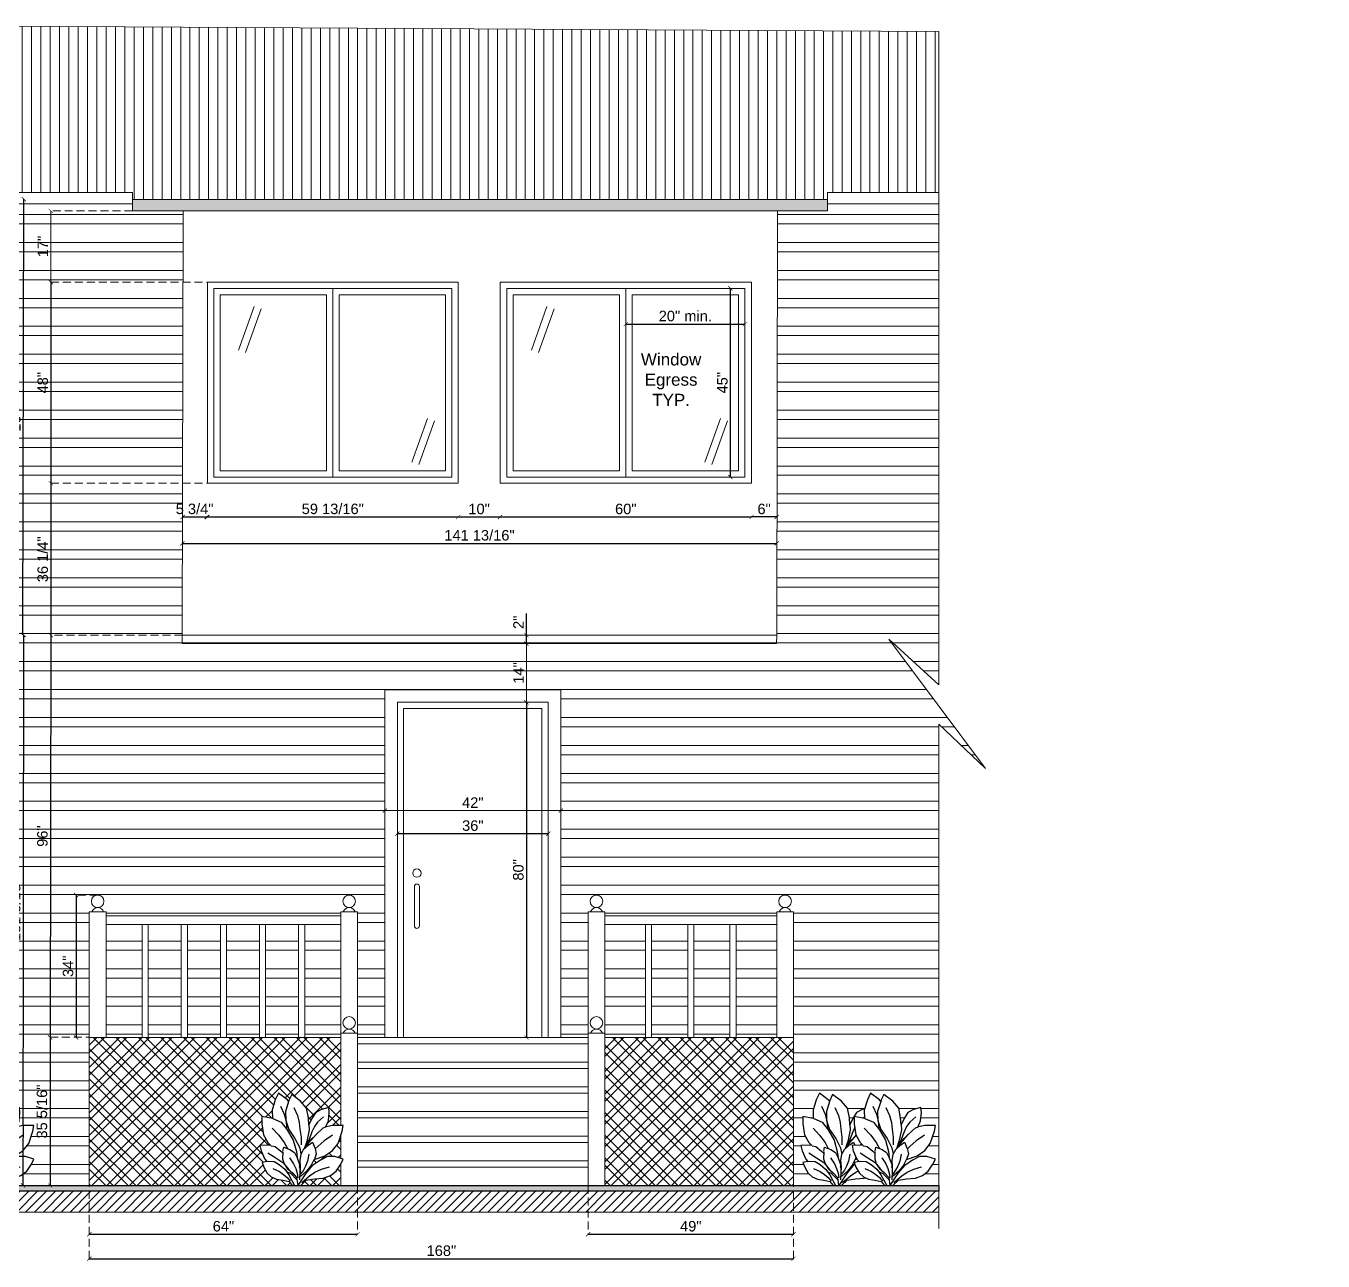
# Model space of a CAD drawing. Header units: millimetres. Extents: x 2124 to 4027, y 208 to 1400.
# Drawn here: x 3345.7 to 3655.2, y 663.7 to 958.5 of the extents above; entities that cross this region are included whole.
import ezdxf

# ---------------------------------------------------------------- set-up
doc = ezdxf.new("R2010")
doc.units = ezdxf.units.MM
doc.set_wipeout_variables(frame=1)
doc.linetypes.add('HIDDEN', pattern=[9.525, 6.35, -3.175])
doc.layers.get('0').update_dxf_attribs({"lineweight": 0})
doc.layers.add('A_vegetacion', color=251, linetype='Continuous')
for name, color, linetype, lineweight in [('ANNO-DIM', 7, 'Continuous', 0), ('ANNO-SYM', 58, 'Continuous', 0), ('ARC-CLOSETS STRUCTURE', 6, 'Continuous', 9), ('ARC-DOOR AND WINDOWS', 8, 'Continuous', 5), ('ARC-FLOOR SECTION', 1, 'Continuous', 30), ('ARC-HIDDEN LINES', 7, 'HIDDEN', 0), ('ARC-STRUCTURAL WALL', 5, 'Continuous', 20)]:
    doc.layers.add(name, color=color, linetype=linetype, lineweight=lineweight)
doc.layers.add('ARC-HATCH', color=7, linetype='Continuous', lineweight=0, true_color=0x858585)
doc.styles.get("Standard").update_dxf_attribs({"font": 'arial.ttf'})
doc.dimstyles.new('LILI - INCHES', dxfattribs={"dimscale": 0, "dimtxt": 2.5, "dimasz": 1, "dimexe": 1.25, "dimexo": 0.625, "dimtad": 1, "dimdec": 4, "dimzin": 1, "dimlunit": 5, "dimtxsty": 'Standard', "dimblk": 'ARCHTICK', "dimcen": 2.5, "dimse1": 1, "dimse2": 1, "dimadec": 0, "dimazin": 0, "dimtfac": 1, "dimtdec": 4, "dimtmove": 0, "dimatfit": 3, "dimldrblk": 'ARCHTICK', "dimfxl": 1, "dimfrac": 2, "dimarcsym": 0})

# ---------------------------------------------------------------- blocks, each defined once
blk = doc.blocks.new('*U8')
at = {"layer": 'ARC-HATCH'}
h = blk.add_hatch(color=256, dxfattribs=at)
h.dxf.hatch_style = 1
h.paths.add_polyline_path([(0, 63.5), (2358.1, 63.5), (2358.1, 50), (0, 50)])
h = blk.add_hatch(dxfattribs=at)
h.set_pattern_fill('_USER', color=256, scale=15, angle=45, pattern_type=0)
h.set_pattern_definition([(45, (1639.474, -731.37), (-10.6066, 10.6066), [])])
h.paths.add_polyline_path([(0, 50), (2358.1, 50), (2358.1, 0), (0, 0)])
at = {"layer": 'ARC-FLOOR SECTION'}
blk.add_lwpolyline([(0, 63.5), (2358.1, 63.5), (2358.1, 50), (0, 50)], close=True, dxfattribs=at)
at = {"layer": 'ARC-HATCH'}
blk.add_lwpolyline([(0, 50), (2358.1, 50), (2358.1, 0), (0, 0)], close=True, dxfattribs=at)
blk = doc.blocks.new('_ArchTick')
at = {"color": 0, "linetype": 'ByBlock', "const_width": 0.15}
blk.add_lwpolyline([(-0.5, -0.5), (0.5, 0.5)], dxfattribs=at)
blk = doc.blocks.new('*D30')
at = {"layer": 'ANNO-DIM', "color": 0, "lineweight": -2, "transparency": 16777216}
blk.add_line((3383.04, 834.98), (3524.85, 834.99), dxfattribs=at)
at = {"layer": 'Defpoints', "color": 0, "transparency": 16777216}
for p in [(3524.85, 834.99), (3383.04, 813.07), (3524.85, 813.07)]:
    blk.add_point(p, dxfattribs=at)
at = {"layer": 'ANNO-DIM', "color": 0, "lineweight": -2, "transparency": 16777216}
for p, rotation in [((3383.04, 834.98), 180.0001617493335), ((3524.85, 834.99), 0.0001617493335182156)]:
    blk.add_blockref('_ArchTick', p, dxfattribs=dict(at, rotation=rotation))
at = {"layer": 'ANNO-DIM', "color": 0, "transparency": 16777216, "insert": (3453.94, 836.9), "char_height": 2.5, "attachment_point": 5, "rotation": 0.0002}
blk.add_mtext('141 13/16"', dxfattribs=at)
blk = doc.blocks.new('*D32')
at = {"layer": 'ANNO-DIM', "color": 0, "lineweight": -2, "transparency": 16777216}
blk.add_line((3351.65, 897.32), (3351.65, 849.32), dxfattribs=at)
at = {"layer": 'Defpoints', "color": 0, "transparency": 16777216}
for p in [(3389.04, 897.32), (3351.65, 849.32), (3389.04, 849.32)]:
    blk.add_point(p, dxfattribs=at)
at = {"layer": 'ANNO-DIM', "color": 0, "lineweight": -2, "transparency": 16777216}
for p, rotation in [((3351.65, 897.32), 90), ((3351.65, 849.32), 270)]:
    blk.add_blockref('_ArchTick', p, dxfattribs=dict(at, rotation=rotation))
at = {"layer": 'ANNO-DIM', "color": 0, "transparency": 16777216, "insert": (3349.75, 873.32), "char_height": 2.5, "attachment_point": 5, "rotation": 90}
blk.add_mtext('48"', dxfattribs=at)
blk = doc.blocks.new('*D33')
at = {"layer": 'ANNO-DIM', "color": 0, "lineweight": -2, "transparency": 16777216}
blk.add_line((3351.65, 849.32), (3351.65, 813.07), dxfattribs=at)
at = {"layer": 'Defpoints', "color": 0, "transparency": 16777216}
for p in [(3389.04, 849.32), (3351.65, 813.07), (3389.04, 813.07)]:
    blk.add_point(p, dxfattribs=at)
at = {"layer": 'ANNO-DIM', "color": 0, "lineweight": -2, "transparency": 16777216}
for p, rotation in [((3351.65, 849.32), 90), ((3351.65, 813.07), 270)]:
    blk.add_blockref('_ArchTick', p, dxfattribs=dict(at, rotation=rotation))
at = {"layer": 'ANNO-DIM', "color": 0, "transparency": 16777216, "insert": (3349.74, 831.19), "char_height": 2.5, "attachment_point": 5, "rotation": 90}
blk.add_mtext('36 1/4"', dxfattribs=at)
blk = doc.blocks.new('*D34')
at = {"layer": 'ANNO-DIM', "color": 0, "lineweight": -2, "transparency": 16777216}
blk.add_line((3351.66, 813.13), (3351.47, 717.13), dxfattribs=at)
at = {"layer": 'Defpoints', "color": 0, "transparency": 16777216}
for p in [(3383.04, 813.07), (3351.47, 717.13), (3382.85, 717.07)]:
    blk.add_point(p, dxfattribs=at)
at = {"layer": 'ANNO-DIM', "color": 0, "lineweight": -2, "transparency": 16777216}
for p, rotation in [((3351.66, 813.13), 89.887273018436), ((3351.47, 717.13), 269.887273018436)]:
    blk.add_blockref('_ArchTick', p, dxfattribs=dict(at, rotation=rotation))
at = {"layer": 'ANNO-DIM', "color": 0, "transparency": 16777216, "insert": (3349.66, 765.13), "char_height": 2.5, "attachment_point": 5, "rotation": 89.8873}
blk.add_mtext('96"', dxfattribs=at)
blk = doc.blocks.new('*D35')
at = {"layer": 'ANNO-DIM', "color": 0, "lineweight": -2, "transparency": 16777216}
blk.add_line((3351.47, 717.07), (3351.47, 681.75), dxfattribs=at)
at = {"layer": 'Defpoints', "color": 0, "transparency": 16777216}
for p in [(3367.35, 717.07), (3351.47, 681.75), (3367.35, 681.75)]:
    blk.add_point(p, dxfattribs=at)
at = {"layer": 'ANNO-DIM', "color": 0, "lineweight": -2, "transparency": 16777216}
for p, rotation in [((3351.47, 717.07), 90), ((3351.47, 681.75), 270)]:
    blk.add_blockref('_ArchTick', p, dxfattribs=dict(at, rotation=rotation))
at = {"layer": 'ANNO-DIM', "color": 0, "transparency": 16777216, "insert": (3349.55, 699.41), "char_height": 2.5, "attachment_point": 5, "rotation": 90}
blk.add_mtext('35 5/16"', dxfattribs=at)
blk = doc.blocks.new('*D36')
at = {"layer": 'ANNO-DIM', "color": 0, "lineweight": -2, "transparency": 16777216}
blk.add_line((3345.18, 813.12), (3345, 681.8), dxfattribs=at)
at = {"layer": 'Defpoints', "color": 0, "transparency": 16777216}
for p in [(3383.04, 813.07), (3345, 681.8), (3382.85, 681.75)]:
    blk.add_point(p, dxfattribs=at)
at = {"layer": 'ANNO-DIM', "color": 0, "lineweight": -2, "transparency": 16777216}
for p, rotation in [((3345.18, 813.12), 89.91759143018892), ((3345, 681.8), 269.917591430189)]:
    blk.add_blockref('_ArchTick', p, dxfattribs=dict(at, rotation=rotation))
at = {"layer": 'ANNO-DIM', "color": 0, "transparency": 16777216, "insert": (3343.17, 747.47), "char_height": 2.5, "attachment_point": 5, "rotation": 89.9176}
blk.add_mtext('131 5/16"', dxfattribs=at)
blk = doc.blocks.new('*D38')
at = {"layer": 'ANNO-DIM', "color": 0, "lineweight": -2, "transparency": 16777216}
blk.add_line((3345.01, 813.15), (3345.23, 917.12), dxfattribs=at)
at = {"layer": 'Defpoints', "color": 0, "transparency": 16777216}
for p in [(3345.23, 917.12), (3383.25, 917.04), (3383.04, 813.07)]:
    blk.add_point(p, dxfattribs=at)
at = {"layer": 'ANNO-DIM', "color": 0, "lineweight": -2, "transparency": 16777216}
for p, rotation in [((3345.23, 917.12), 89.88173871828657), ((3345.01, 813.15), 269.8817387182866)]:
    blk.add_blockref('_ArchTick', p, dxfattribs=dict(at, rotation=rotation))
at = {"layer": 'ANNO-DIM', "color": 0, "transparency": 16777216, "insert": (3343.22, 865.14), "char_height": 2.5, "attachment_point": 5, "rotation": 89.8817}
blk.add_mtext('104"', dxfattribs=at)
blk = doc.blocks.new('*D39')
at = {"layer": 'ANNO-DIM', "color": 0, "lineweight": -2, "transparency": 16777216}
blk.add_line((3389.04, 841.28), (3448.85, 841.28), dxfattribs=at)
at = {"layer": 'Defpoints', "color": 0, "transparency": 16777216}
for p in [(3389.04, 849.32), (3448.85, 849.32), (3448.85, 841.28)]:
    blk.add_point(p, dxfattribs=at)
at = {"layer": 'ANNO-DIM', "color": 0, "lineweight": -2, "transparency": 16777216, "rotation": 180}
blk.add_blockref('_ArchTick', (3389.04, 841.28), dxfattribs=at)
at = {"layer": 'ANNO-DIM', "color": 0, "lineweight": -2, "transparency": 16777216}
blk.add_blockref('_ArchTick', (3448.85, 841.28), dxfattribs=at)
at = {"layer": 'ANNO-DIM', "color": 0, "transparency": 16777216, "insert": (3418.94, 843.2), "char_height": 2.5, "attachment_point": 5}
blk.add_mtext('59 13/16"', dxfattribs=at)
blk = doc.blocks.new('*D40')
at = {"layer": 'ANNO-DIM', "color": 0, "lineweight": -2, "transparency": 16777216}
blk.add_line((3448.85, 841.28), (3458.85, 841.28), dxfattribs=at)
at = {"layer": 'Defpoints', "color": 0, "transparency": 16777216}
for p in [(3448.85, 849.32), (3458.85, 849.32), (3458.85, 841.28)]:
    blk.add_point(p, dxfattribs=at)
at = {"layer": 'ANNO-DIM', "color": 0, "lineweight": -2, "transparency": 16777216, "rotation": 180}
blk.add_blockref('_ArchTick', (3448.85, 841.28), dxfattribs=at)
at = {"layer": 'ANNO-DIM', "color": 0, "lineweight": -2, "transparency": 16777216}
blk.add_blockref('_ArchTick', (3458.85, 841.28), dxfattribs=at)
at = {"layer": 'ANNO-DIM', "color": 0, "transparency": 16777216, "insert": (3453.85, 843.18), "char_height": 2.5, "attachment_point": 5}
blk.add_mtext('10"', dxfattribs=at)
blk = doc.blocks.new('*D41')
at = {"layer": 'ANNO-DIM', "color": 0, "lineweight": -2, "transparency": 16777216}
blk.add_line((3458.85, 841.28), (3518.85, 841.28), dxfattribs=at)
at = {"layer": 'Defpoints', "color": 0, "transparency": 16777216}
for p in [(3458.85, 849.32), (3518.85, 849.32), (3518.85, 841.28)]:
    blk.add_point(p, dxfattribs=at)
at = {"layer": 'ANNO-DIM', "color": 0, "lineweight": -2, "transparency": 16777216, "rotation": 180}
blk.add_blockref('_ArchTick', (3458.85, 841.28), dxfattribs=at)
at = {"layer": 'ANNO-DIM', "color": 0, "lineweight": -2, "transparency": 16777216}
blk.add_blockref('_ArchTick', (3518.85, 841.28), dxfattribs=at)
at = {"layer": 'ANNO-DIM', "color": 0, "transparency": 16777216, "insert": (3488.85, 843.18), "char_height": 2.5, "attachment_point": 5}
blk.add_mtext('60"', dxfattribs=at)
blk = doc.blocks.new('*D42')
at = {"layer": 'ANNO-DIM', "color": 0, "lineweight": -2, "transparency": 16777216}
blk.add_line((3524.85, 841.28), (3518.85, 841.28), dxfattribs=at)
at = {"layer": 'Defpoints', "color": 0, "transparency": 16777216}
for p in [(3518.85, 849.32), (3524.85, 849.32), (3518.85, 841.28)]:
    blk.add_point(p, dxfattribs=at)
at = {"layer": 'ANNO-DIM', "color": 0, "lineweight": -2, "transparency": 16777216, "rotation": 180}
blk.add_blockref('_ArchTick', (3518.85, 841.28), dxfattribs=at)
at = {"layer": 'ANNO-DIM', "color": 0, "lineweight": -2, "transparency": 16777216}
blk.add_blockref('_ArchTick', (3524.85, 841.28), dxfattribs=at)
at = {"layer": 'ANNO-DIM', "color": 0, "transparency": 16777216, "insert": (3521.85, 843.18), "char_height": 2.5, "attachment_point": 5}
blk.add_mtext('6"', dxfattribs=at)
blk = doc.blocks.new('*D43')
at = {"layer": 'ANNO-DIM', "color": 0, "lineweight": -2, "transparency": 16777216}
blk.add_line((3383.1, 841.28), (3388.85, 841.28), dxfattribs=at)
at = {"layer": 'Defpoints', "color": 0, "transparency": 16777216}
for p in [(3383.1, 849.32), (3388.85, 849.32), (3388.85, 841.28)]:
    blk.add_point(p, dxfattribs=at)
at = {"layer": 'ANNO-DIM', "color": 0, "lineweight": -2, "transparency": 16777216, "rotation": 180}
blk.add_blockref('_ArchTick', (3383.1, 841.28), dxfattribs=at)
at = {"layer": 'ANNO-DIM', "color": 0, "lineweight": -2, "transparency": 16777216}
blk.add_blockref('_ArchTick', (3388.85, 841.28), dxfattribs=at)
at = {"layer": 'ANNO-DIM', "color": 0, "transparency": 16777216, "insert": (3385.97, 843.2), "char_height": 2.5, "attachment_point": 5}
blk.add_mtext('5 3/4"', dxfattribs=at)
blk = doc.blocks.new('*D46')
at = {"layer": 'ANNO-DIM', "color": 0, "lineweight": -2, "transparency": 16777216}
blk.add_line((3360.85, 664.28), (3528.85, 664.28), dxfattribs=at)
at = {"layer": 'Defpoints', "color": 0, "transparency": 16777216}
for p in [(3360.85, 681.75), (3528.85, 681.75), (3528.85, 664.28)]:
    blk.add_point(p, dxfattribs=at)
at = {"layer": 'ANNO-DIM', "color": 0, "lineweight": -2, "transparency": 16777216, "rotation": 180}
blk.add_blockref('_ArchTick', (3360.85, 664.28), dxfattribs=at)
at = {"layer": 'ANNO-DIM', "color": 0, "lineweight": -2, "transparency": 16777216}
blk.add_blockref('_ArchTick', (3528.85, 664.28), dxfattribs=at)
at = {"layer": 'ANNO-DIM', "color": 0, "transparency": 16777216, "insert": (3444.85, 666.18), "char_height": 2.5, "attachment_point": 5}
blk.add_mtext('168"', dxfattribs=at)
blk = doc.blocks.new('*D47')
at = {"layer": 'ANNO-DIM', "color": 0, "lineweight": -2, "transparency": 16777216}
blk.add_line((3357.69, 751.07), (3357.69, 717.07), dxfattribs=at)
at = {"layer": 'Defpoints', "color": 0, "transparency": 16777216}
for p in [(3362.85, 751.07), (3357.69, 717.07), (3362.85, 717.07)]:
    blk.add_point(p, dxfattribs=at)
at = {"layer": 'ANNO-DIM', "color": 0, "lineweight": -2, "transparency": 16777216}
for p, rotation in [((3357.69, 751.07), 90), ((3357.69, 717.07), 270)]:
    blk.add_blockref('_ArchTick', p, dxfattribs=dict(at, rotation=rotation))
at = {"layer": 'ANNO-DIM', "color": 0, "transparency": 16777216, "insert": (3355.79, 734.07), "char_height": 2.5, "attachment_point": 5, "rotation": 90}
blk.add_mtext('34"', dxfattribs=at)
blk = doc.blocks.new('*D48')
at = {"layer": 'ANNO-DIM', "color": 0, "lineweight": -2, "transparency": 16777216}
blk.add_line((3360.85, 670.12), (3424.85, 670.12), dxfattribs=at)
at = {"layer": 'Defpoints', "color": 0, "transparency": 16777216}
for p in [(3360.85, 681.75), (3424.85, 681.75), (3424.85, 670.12)]:
    blk.add_point(p, dxfattribs=at)
at = {"layer": 'ANNO-DIM', "color": 0, "lineweight": -2, "transparency": 16777216, "rotation": 180}
blk.add_blockref('_ArchTick', (3360.85, 670.12), dxfattribs=at)
at = {"layer": 'ANNO-DIM', "color": 0, "lineweight": -2, "transparency": 16777216}
blk.add_blockref('_ArchTick', (3424.85, 670.12), dxfattribs=at)
at = {"layer": 'ANNO-DIM', "color": 0, "transparency": 16777216, "insert": (3392.85, 672.02), "char_height": 2.5, "attachment_point": 5}
blk.add_mtext('64"', dxfattribs=at)
blk = doc.blocks.new('*D49')
at = {"layer": 'ANNO-DIM', "color": 0, "lineweight": -2, "transparency": 16777216}
blk.add_line((3479.85, 670.12), (3528.85, 670.12), dxfattribs=at)
at = {"layer": 'Defpoints', "color": 0, "transparency": 16777216}
for p in [(3479.85, 681.75), (3528.85, 681.75), (3528.85, 670.12)]:
    blk.add_point(p, dxfattribs=at)
at = {"layer": 'ANNO-DIM', "color": 0, "lineweight": -2, "transparency": 16777216, "rotation": 180}
blk.add_blockref('_ArchTick', (3479.85, 670.12), dxfattribs=at)
at = {"layer": 'ANNO-DIM', "color": 0, "lineweight": -2, "transparency": 16777216}
blk.add_blockref('_ArchTick', (3528.85, 670.12), dxfattribs=at)
at = {"layer": 'ANNO-DIM', "color": 0, "transparency": 16777216, "insert": (3504.35, 672.02), "char_height": 2.5, "attachment_point": 5}
blk.add_mtext('49"', dxfattribs=at)
blk = doc.blocks.new('Alz-Arbusto-12')
blk.add_wipeout([(0.0203, 0.0001), (0.0526, 0.0307), (0.1004, 0.0395), (0.1521, 0.0433), (0.1935, 0.0583), (0.2269, 0.0832), (0.2546, 0.1241), (0.2692, 0.1551), (0.2196, 0.169), (0.1766, 0.1705), (0.1354, 0.1492), (0.0894, 0.1177), (0.0842, 0.1202), (0.0992, 0.1516), (0.1616, 0.1736), (0.2066, 0.2052), (0.2389, 0.2462), (0.2634, 0.3179), (0.2691, 0.3501), (0.2046, 0.3506), (0.1639, 0.341), (0.1675, 0.3453), (0.1819, 0.3789), (0.1872, 0.426), (0.1845, 0.4556), (0.1409, 0.4442), (0.1078, 0.4263), (0.0861, 0.3921), (0.0684, 0.3547), (0.0656, 0.3957), (0.0546, 0.4526), (0.0199, 0.4937), (-0.0322, 0.5316), (-0.0511, 0.4939), (-0.0576, 0.5016), (-0.1097, 0.5395), (-0.1287, 0.5016), (-0.1465, 0.4404), (-0.1451, 0.3928), (-0.2066, 0.403), (-0.2066, 0.3614), (-0.1964, 0.2971), (-0.1717, 0.2512), (-0.1539, 0.2334), (-0.1697, 0.2362), (-0.2179, 0.2332), (-0.2108, 0.2023), (-0.1897, 0.1542), (-0.1776, 0.1404), (-0.2055, 0.1349), (-0.1953, 0.1079), (-0.1752, 0.0724), (-0.1516, 0.0518), (-0.1216, 0.0382), (-0.0832, 0.0322), (-0.048, 0.0228), (-0.0294, 0.0001)])
blk.add_lwpolyline([(0.0203, 0.0001), (0.0526, 0.0307), (0.1004, 0.0395), (0.1521, 0.0433), (0.1935, 0.0583), (0.2269, 0.0832), (0.2546, 0.1241), (0.2692, 0.1551), (0.2196, 0.169), (0.1766, 0.1705), (0.1354, 0.1492), (0.0894, 0.1177), (0.0842, 0.1202), (0.0992, 0.1516), (0.1616, 0.1736), (0.2066, 0.2052), (0.2389, 0.2462), (0.2634, 0.3179), (0.2691, 0.3501), (0.2046, 0.3506), (0.1639, 0.341), (0.1675, 0.3453), (0.1819, 0.3789), (0.1872, 0.426), (0.1845, 0.4556), (0.1409, 0.4442), (0.1078, 0.4263), (0.0861, 0.3921), (0.0684, 0.3547), (0.0656, 0.3957), (0.0546, 0.4526), (0.0199, 0.4937), (-0.0322, 0.5316), (-0.0511, 0.4939), (-0.0576, 0.5016), (-0.1097, 0.5395), (-0.1287, 0.5016), (-0.1465, 0.4404), (-0.1451, 0.3928), (-0.2066, 0.403), (-0.2066, 0.3614), (-0.1964, 0.2971), (-0.1717, 0.2512), (-0.1539, 0.2334), (-0.1697, 0.2362), (-0.2179, 0.2332), (-0.2108, 0.2023), (-0.1897, 0.1542), (-0.1776, 0.1404), (-0.2055, 0.1349), (-0.1953, 0.1079), (-0.1752, 0.0724), (-0.1516, 0.0518), (-0.1216, 0.0382), (-0.0832, 0.0322), (-0.048, 0.0228), (-0.0294, 0.0001)], close=True)
for points in [[(-0.0974, 0.464), (-0.0762, 0.4181), (-0.0656, 0.3757), (-0.0621, 0.3368), (-0.0608, 0.3286)], [(-0.0484, 0.4972), (-0.069, 0.4325), (-0.0675, 0.3804), (-0.0501, 0.3282), (-0.0138, 0.2745), (0.0146, 0.2208), (0.0218, 0.1836)], [(-0.0199, 0.456), (0.0012, 0.4101), (0.0118, 0.3677), (0.0154, 0.3289), (0.0224, 0.2829), (0.0224, 0.237)], [(-0.143, 0.3924), (-0.0936, 0.3712), (-0.0583, 0.3253), (-0.023, 0.2653), (-0.0054, 0.1982), (-0.0004, 0.1618)], [(0.1538, 0.4026), (0.1185, 0.3711), (0.1001, 0.3442), (0.0861, 0.3149), (0.0689, 0.27), (0.0524, 0.2363)], [(-0.147, 0.3359), (-0.1082, 0.2935), (-0.0764, 0.2512), (-0.0579, 0.2172)], [(0.0684, 0.3547), (0.0703, 0.3262), (0.056, 0.2583), (0.041, 0.2143)], [(0.0565, 0.2286), (0.0645, 0.2461), (0.1096, 0.2991), (0.1523, 0.3383), (0.1633, 0.3409)], [(-0.1525, 0.2331), (-0.13, 0.2291), (-0.0965, 0.2015), (-0.0847, 0.1891)], [(0.0649, 0.2364), (0.035, 0.2087), (0.0204, 0.181), (0.0141, 0.1487), (0.0171, 0.1099), (0.0161, 0.0735), (0.0155, 0.0726)], [(0.0921, 0.2786), (0.0733, 0.2624), (0.0516, 0.2281)], [(0.0551, 0.2556), (0.0546, 0.2453)], [(0.0677, 0.2384), (0.0888, 0.2526), (0.1048, 0.2174), (0.1108, 0.1857), (0.0998, 0.1527)], [(0.206, 0.2935), (0.1566, 0.2617), (0.1213, 0.23), (0.1052, 0.2153)], [(-0.1717, 0.1911), (-0.1258, 0.1628), (-0.0835, 0.1346), (-0.0517, 0.0957), (-0.0235, 0.0675)], [(-0.0845, 0.1967), (-0.0859, 0.156), (-0.0767, 0.1261), (-0.0583, 0.0987), (-0.0287, 0.0735), (-0.0036, 0.047), (0.0026, 0.0009)], [(-0.0838, 0.2001), (-0.0789, 0.2251), (-0.0427, 0.2115), (-0.0161, 0.1933), (-0.0006, 0.1622), (0.0133, 0.1228), (0.016, 0.0813), (0.0133, 0.0343)], [(-0.0449, 0.1622), (-0.0211, 0.1268), (-0.0093, 0.0988), (-0.0005, 0.0727), (0.0034, 0.0454)], [(0.0685, 0.184), (0.0602, 0.1422), (0.0488, 0.114), (0.0365, 0.0894), (0.0199, 0.0673)], [(-0.1776, 0.1404), (-0.1675, 0.1424), (-0.1353, 0.1409), (-0.1058, 0.1225), (-0.0733, 0.0962), (-0.0492, 0.0622), (-0.0158, 0.0001)], [(-0.1435, 0.0993), (-0.1046, 0.0816), (-0.0799, 0.0639), (-0.0588, 0.0463), (-0.0411, 0.0251)], [(-0.0626, 0.081), (-0.0403, 0.0718), (-0.0018, 0.0333)], [(0.0162, 0.1223), (0.0117, 0.1083)], [(0.0842, 0.1202), (0.0542, 0.0838), (0.019, 0.0525)], [(0.026, 0.018), (0.0718, 0.0569), (0.1036, 0.0781), (0.1424, 0.0957), (0.1883, 0.1099)], [(0.0539, 0.0751), (0.0894, 0.1177)], [(0.0054, 0.0001), (0.0539, 0.0751)]]:
    blk.add_lwpolyline(points)
blk = doc.blocks.new('A$C4913c41c')
at = {"layer": 'A_vegetacion', "xscale": 1.140165020658458, "yscale": 1.140165020658458, "zscale": 1.140165020658458}
blk.add_blockref('Alz-Arbusto-12', (-0.3069, -0.0001), dxfattribs=at)
blk = doc.blocks.new('*D54')
at = {"layer": 'ANNO-DIM', "color": 0, "lineweight": -2, "transparency": 16777216}
blk.add_line((3465.13, 797.07), (3465.13, 717.07), dxfattribs=at)
at = {"layer": 'Defpoints', "color": 0, "transparency": 16777216}
for p in [(3465.74, 797.07), (3465.13, 717.07), (3465.74, 717.07)]:
    blk.add_point(p, dxfattribs=at)
at = {"layer": 'ANNO-DIM', "color": 0, "lineweight": -2, "transparency": 16777216}
for p, rotation in [((3465.13, 797.07), 90), ((3465.13, 717.07), 270)]:
    blk.add_blockref('_ArchTick', p, dxfattribs=dict(at, rotation=rotation))
at = {"layer": 'ANNO-DIM', "color": 0, "transparency": 16777216, "insert": (3463.22, 757.07), "char_height": 2.5, "attachment_point": 5, "rotation": 90}
blk.add_mtext('80"', dxfattribs=at)
blk = doc.blocks.new('*D55')
at = {"layer": 'ANNO-DIM', "color": 0, "lineweight": -2, "transparency": 16777216}
blk.add_line((3434.35, 765.72), (3470.35, 765.72), dxfattribs=at)
at = {"layer": 'Defpoints', "color": 0, "transparency": 16777216}
for p in [(3434.35, 764.9), (3470.35, 765.72), (3470.35, 764.9)]:
    blk.add_point(p, dxfattribs=at)
at = {"layer": 'ANNO-DIM', "color": 0, "lineweight": -2, "transparency": 16777216, "rotation": 180}
blk.add_blockref('_ArchTick', (3434.35, 765.72), dxfattribs=at)
at = {"layer": 'ANNO-DIM', "color": 0, "lineweight": -2, "transparency": 16777216}
blk.add_blockref('_ArchTick', (3470.35, 765.72), dxfattribs=at)
at = {"layer": 'ANNO-DIM', "color": 0, "transparency": 16777216, "insert": (3452.35, 767.62), "char_height": 2.5, "attachment_point": 5}
blk.add_mtext('36"', dxfattribs=at)
blk = doc.blocks.new('*D58')
at = {"layer": 'ANNO-DIM', "color": 0, "lineweight": -2, "transparency": 16777216}
for p, q in [((3465.13, 813.07), (3465.13, 818.23)), ((3465.13, 811.07), (3465.13, 813.07))]:
    blk.add_line(p, q, dxfattribs=at)
at = {"layer": 'Defpoints', "color": 0, "transparency": 16777216}
for p in [(3465.13, 813.07), (3465.74, 813.07), (3465.74, 811.07)]:
    blk.add_point(p, dxfattribs=at)
at = {"layer": 'ANNO-DIM', "color": 0, "lineweight": -2, "transparency": 16777216}
for p, rotation in [((3465.13, 813.07), 90), ((3465.13, 811.07), 270)]:
    blk.add_blockref('_ArchTick', p, dxfattribs=dict(at, rotation=rotation))
at = {"layer": 'ANNO-DIM', "color": 0, "transparency": 16777216, "insert": (3463.25, 816.15), "char_height": 2.5, "attachment_point": 5, "rotation": 90}
blk.add_mtext('2"', dxfattribs=at)
blk = doc.blocks.new('*D239')
at = {"layer": 'ANNO-DIM', "color": 0, "lineweight": -2, "transparency": 16777216}
blk.add_line((3488.85, 887.32), (3517.25, 887.32), dxfattribs=at)
at = {"layer": 'Defpoints', "color": 0, "transparency": 16777216}
for p in [(3517.25, 887.32), (3488.85, 884.37), (3517.25, 884.37)]:
    blk.add_point(p, dxfattribs=at)
at = {"layer": 'ANNO-DIM', "color": 0, "lineweight": -2, "transparency": 16777216, "rotation": 180}
blk.add_blockref('_ArchTick', (3488.85, 887.32), dxfattribs=at)
at = {"layer": 'ANNO-DIM', "color": 0, "lineweight": -2, "transparency": 16777216}
blk.add_blockref('_ArchTick', (3517.25, 887.32), dxfattribs=at)
at = {"layer": 'ANNO-DIM', "color": 0, "transparency": 16777216, "insert": (3503.05, 889.22), "char_height": 2.5, "attachment_point": 5}
blk.add_mtext('20" min.', dxfattribs=at)
blk = doc.blocks.new('*D240')
at = {"layer": 'ANNO-DIM', "color": 0, "lineweight": -2, "transparency": 16777216}
blk.add_line((3513.79, 895.82), (3513.79, 850.82), dxfattribs=at)
at = {"layer": 'Defpoints', "color": 0, "transparency": 16777216}
for p in [(3503.05, 895.82), (3503.05, 850.82), (3513.79, 850.82)]:
    blk.add_point(p, dxfattribs=at)
at = {"layer": 'ANNO-DIM', "color": 0, "lineweight": -2, "transparency": 16777216}
for p, rotation in [((3513.79, 895.82), 90), ((3513.79, 850.82), 270)]:
    blk.add_blockref('_ArchTick', p, dxfattribs=dict(at, rotation=rotation))
at = {"layer": 'ANNO-DIM', "color": 0, "transparency": 16777216, "insert": (3511.9, 873.32), "char_height": 2.5, "attachment_point": 5, "rotation": 90}
blk.add_mtext('45"', dxfattribs=at)

msp = doc.modelspace()

# ---------------------------------------------------------------- hatches: boundary and pattern name
at = {"layer": 'ARC-DOOR AND WINDOWS'}
h = msp.add_hatch(dxfattribs=at)
h.set_pattern_fill('ANSI31', color=256, scale=0.7, angle=45)
h.paths.add_polyline_path([(3563.55745, 957.1066), (3327.7467, 958.4566), (3327.7467, 918.71342), (3370.97117, 918.71342), (3370.97117, 917.04276), (3536.97117, 917.04276), (3536.97117, 918.71342), (3563.55745, 918.71342)])
at = {"layer": 'ARC-HATCH', "true_color": 0xcbc5af}
h = msp.add_hatch(dxfattribs=at)
h.set_pattern_fill('ANSI32', color=9, scale=0.7, angle=315)
h.paths.add_polyline_path([(3563.55745, 791.87473), (3574.64796, 781.23006), (3551.61381, 812.13634), (3563.55745, 801.26586), (3563.55745, 915.98828), (3536.97117, 915.98828), (3536.97117, 917.04276), (3371.16005, 917.04276), (3371.16005, 915.98828), (3327.7467, 915.98828), (3327.7467, 802.61586), (3315.80306, 813.48634), (3338.83722, 782.58005), (3327.7467, 793.22473), (3327.7467, 681.74878), (3360.84904, 681.74878), (3360.84904, 717.06761), (3360.84904, 747.06935), (3361.43483, 747.06935, -0.317837245), (3362.84904, 748.06935, -0.414213562), (3361.34904, 749.56935, -1), (3364.34904, 749.56935, -0.414213562), (3362.84904, 748.06935, -0.317837245), (3364.26325, 747.06935), (3364.84904, 747.06935), (3364.84904, 746.06935), (3420.84904, 746.06935), (3420.84904, 747.06935), (3421.43483, 747.06935, -0.317837245), (3422.84904, 748.06935, -0.414213562), (3421.34904, 749.56935, -1), (3424.34904, 749.56935, -0.414213562), (3422.84904, 748.06935, -0.317837245), (3424.26325, 747.06935), (3424.84904, 747.06935), (3424.84904, 718.06761), (3424.84904, 717.06761), (3431.34904, 717.06761), (3431.34904, 800.06761), (3473.34904, 800.06761), (3473.34904, 717.06761), (3479.84904, 717.06761), (3479.84904, 718.06761), (3479.84904, 747.06935), (3480.43483, 747.06935, -0.317837245), (3481.84904, 748.06935, -0.414213562), (3480.34904, 749.56935, -1), (3483.34904, 749.56935, -0.414213562), (3481.84904, 748.06935, -0.317837245), (3483.26325, 747.06935), (3483.84904, 747.06935), (3483.84904, 746.06935), (3524.84904, 746.06935), (3524.84904, 747.06935), (3525.43483, 747.06935, -0.317837245), (3526.84904, 748.06935, -0.414213562), (3525.34904, 749.56935, -1), (3528.34904, 749.56935, -0.414213562), (3526.84904, 748.06935, -0.317837245), (3528.26325, 747.06935), (3528.84904, 747.06935), (3528.84904, 717.06761), (3528.84904, 681.74878), (3563.55745, 681.74878)])
h.paths.add_polyline_path([(3524.84904, 813.06761), (3525.06365, 914.31761), (3383.25253, 914.31761), (3383.03792, 813.06761)], flags=16)
h.paths.add_polyline_path([(3518.84904, 849.31761), (3458.84904, 849.31761), (3458.84904, 897.31761), (3518.84904, 897.31761)], flags=0)
h.paths.add_polyline_path([(3487.50339, 854.11761), (3464.84904, 854.11761), (3464.84904, 892.51761), (3487.50339, 892.51761)], flags=0)
h.paths.add_polyline_path([(3448.84904, 849.31761), (3389.03792, 849.31761), (3389.03792, 897.31761), (3448.84904, 897.31761)], flags=0)
h.paths.add_polyline_path([(3442.84904, 854.11761), (3420.08998, 854.11761), (3420.08998, 892.51761), (3442.84904, 892.51761)], flags=0)
h.paths.add_polyline_path([(3417.50339, 854.11761), (3394.84904, 854.11761), (3394.84904, 892.51761), (3417.50339, 892.51761)], flags=0)
h.paths.add_polyline_path([(3524.84904, 744.06935), (3515.1557, 744.06935), (3515.1557, 717.06761), (3524.84904, 717.06761)], flags=17)
h.paths.add_polyline_path([(3513.68237, 744.06935), (3505.08571, 744.06935), (3505.08571, 717.06761), (3513.68237, 717.06761)], flags=17)
h.paths.add_polyline_path([(3503.61237, 744.06935), (3495.01571, 744.06935), (3495.01571, 717.06761), (3503.61237, 717.06761)], flags=17)
h.paths.add_polyline_path([(3493.54237, 744.06935), (3483.84904, 744.06935), (3483.84904, 718.06761), (3483.84904, 717.06761), (3493.54237, 717.06761)], flags=17)
h.paths.add_polyline_path([(3420.84904, 744.06935), (3412.25237, 744.06935), (3412.25237, 717.06761), (3420.84904, 717.06761), (3420.84904, 718.06761)], flags=17)
h.paths.add_polyline_path([(3410.77904, 744.06935), (3402.91904, 744.06935), (3402.91904, 717.06761), (3410.77904, 717.06761)], flags=17)
h.paths.add_polyline_path([(3401.44571, 744.06935), (3393.58571, 744.06935), (3393.58571, 717.06761), (3401.44571, 717.06761)], flags=17)
h.paths.add_polyline_path([(3392.11237, 744.06935), (3384.25237, 744.06935), (3384.25237, 717.06761), (3392.11237, 717.06761)], flags=17)
h.paths.add_polyline_path([(3382.77904, 744.06935), (3374.91904, 744.06935), (3374.91904, 717.06761), (3382.77904, 717.06761)], flags=17)
h.paths.add_polyline_path([(3373.44571, 744.06935), (3364.84904, 744.06935), (3364.84904, 717.06761), (3373.44571, 717.06761)], flags=17)
h.paths.add_polyline_path([(3536.97117, 917.04276), (3371.16005, 917.04276), (3371.16005, 915.98828), (3371.16005, 914.31761), (3536.97117, 914.31761)], flags=17)
at = {"layer": 'ARC-HATCH', "true_color": 0xbfbfbf}
h = msp.add_hatch(color=9, dxfattribs=at)
h.dxf.hatch_style = 1
h.paths.add_polyline_path([(3371.16005, 914.31761), (3536.97117, 914.31761), (3536.97117, 917.04276), (3371.16005, 917.04276)])
h.paths.add_polyline_path([(3827.99105, 916.34503), (3736.39606, 914.31761), (3736.33497, 917.04305), (3827.99105, 919.09766)])
at = {"layer": 'ARC-HATCH'}
h = msp.add_hatch(dxfattribs=at)
h.set_pattern_fill('ANSI32', color=256, scale=0.4)
h.paths.add_polyline_path([(3483.84904, 681.74878), (3528.84904, 681.74878), (3528.84904, 717.06761), (3483.84904, 717.06761)])
h.paths.add_polyline_path([(3360.84904, 681.74878), (3420.84904, 681.74878), (3420.84904, 717.06761), (3360.84904, 717.06761)])
h = msp.add_hatch(dxfattribs=at)
h.set_pattern_fill('ANSI32', color=256, scale=0.4, angle=90)
h.paths.add_polyline_path([(3483.84904, 681.74878), (3528.84904, 681.74878), (3528.84904, 717.06761), (3483.84904, 717.06761)])
h.paths.add_polyline_path([(3360.84904, 681.74878), (3420.84904, 681.74878), (3420.84904, 717.06761), (3360.84904, 717.06761)])

# ---------------------------------------------------------------- linework, layer by layer
at = {"layer": 'ANNO-SYM', "color": 7}
msp.add_lwpolyline([(3563.55745, 957.1066), (3563.55745, 801.26586), (3551.61381, 812.13634), (3574.64796, 781.23006), (3563.55745, 791.87473), (3563.55745, 671.49015)], dxfattribs=at)
at = {"layer": 'ARC-CLOSETS STRUCTURE'}
for points in [[(3383.03792, 813.06761), (3524.84904, 813.06761), (3525.06365, 914.31761), (3383.25253, 914.31761), (3383.03792, 813.06761)], [(3360.84904, 681.74878), (3360.84904, 717.06761), (3420.84904, 717.06761), (3420.84904, 681.74878)], [(3483.84904, 681.74878), (3483.84904, 717.06761), (3528.84904, 717.06761), (3528.84904, 681.74878)]]:
    msp.add_lwpolyline(points, dxfattribs=at)
at = {"layer": 'ARC-DOOR AND WINDOWS'}
for p, q in [((3473.34904, 800.06761), (3431.34904, 800.06761)), ((3431.34904, 800.06761), (3431.34904, 717.06761)), ((3473.34904, 717.06761), (3473.34904, 800.06761))]:
    msp.add_line(p, q, dxfattribs=at)
for points in [[(3327.7467, 918.71342), (3371.16005, 918.71342), (3371.16005, 917.04276), (3536.97117, 917.04276), (3536.97117, 918.71342), (3563.55745, 918.71342), (3563.55745, 957.1066), (3327.7467, 958.4566)], [(3371.16005, 915.98828), (3327.7467, 915.98828), (3327.7467, 918.71342), (3371.16005, 918.71342)], [(3536.97117, 915.98828), (3563.55745, 915.98828), (3563.55745, 918.71342), (3536.97117, 918.71342)], [(3389.03792, 897.31761), (3448.84904, 897.31761), (3448.84904, 849.31761), (3389.03792, 849.31761)], [(3390.53792, 895.81761), (3447.34904, 895.81761), (3447.34904, 850.81761), (3390.53792, 850.81761)], [(3390.53792, 850.81761), (3418.94348, 850.81761), (3418.94348, 895.81761), (3390.53792, 895.81761)], [(3447.34904, 850.81761), (3418.94348, 850.81761), (3418.94348, 895.81761), (3447.34904, 895.81761)], [(3458.84904, 897.31761), (3518.84904, 897.31761), (3518.84904, 849.31761), (3458.84904, 849.31761)], [(3460.44348, 850.81761), (3488.84904, 850.81761), (3488.84904, 895.81761), (3460.44348, 895.81761)], [(3517.2546, 850.81761), (3488.84904, 850.81761), (3488.84904, 895.81761), (3517.2546, 895.81761)], [(3392.03792, 852.31761), (3417.44348, 852.31761), (3417.44348, 894.31761), (3392.03792, 894.31761)], [(3445.84904, 852.31761), (3420.44348, 852.31761), (3420.44348, 894.31761), (3445.84904, 894.31761)], [(3461.94348, 852.31761), (3487.34904, 852.31761), (3487.34904, 894.31761), (3461.94348, 894.31761)], [(3515.7546, 852.31761), (3490.34904, 852.31761), (3490.34904, 894.31761), (3515.7546, 894.31761)], [(3374.91904, 717.06761), (3373.44571, 717.06761), (3373.44571, 744.06935), (3374.91904, 744.06935)], [(3384.25237, 717.06761), (3382.77904, 717.06761), (3382.77904, 744.06935), (3384.25237, 744.06935)], [(3392.11237, 717.06761), (3393.58571, 717.06761), (3393.58571, 744.06935), (3392.11237, 744.06935)], [(3401.44571, 717.06761), (3402.91904, 717.06761), (3402.91904, 744.06935), (3401.44571, 744.06935)], [(3410.77904, 717.06761), (3412.25237, 717.06761), (3412.25237, 744.06935), (3410.77904, 744.06935)], [(3493.54237, 717.06761), (3495.01571, 717.06761), (3495.01571, 744.06935), (3493.54237, 744.06935)], [(3503.61237, 717.06761), (3505.08571, 717.06761), (3505.08571, 744.06935), (3503.61237, 744.06935)], [(3513.68237, 717.06761), (3515.1557, 717.06761), (3515.1557, 744.06935), (3513.68237, 744.06935)]]:
    msp.add_lwpolyline(points, close=True, dxfattribs=at)
for points in [[(3396.44236, 881.0933), (3400.14338, 891.52062)], [(3466.34792, 881.0933), (3470.04895, 891.52062)], [(3398.13628, 880.49207), (3401.8373, 890.91939)], [(3468.04184, 880.49207), (3471.74286, 890.91939)], [(3437.80982, 854.37142), (3441.51084, 864.79874)], [(3439.50374, 853.77019), (3443.20476, 864.19751)], [(3507.71539, 854.37142), (3511.41641, 864.79874)], [(3509.4093, 853.77019), (3513.11032, 864.19751)], [(3470.34904, 717.06761), (3470.34904, 797.06761), (3434.34904, 797.06761), (3434.34904, 717.06761)], [(3364.84904, 717.06761), (3364.84904, 747.06935), (3360.84904, 747.06935), (3360.84904, 717.06761)], [(3364.84904, 746.06935), (3420.84904, 746.06935)], [(3424.84904, 718.06761), (3424.84904, 747.06935), (3420.84904, 747.06935), (3420.84904, 718.06761)], [(3483.84904, 718.06761), (3483.84904, 747.06935), (3479.84904, 747.06935), (3479.84904, 718.06761)], [(3483.84904, 746.06935), (3524.84904, 746.06935)], [(3528.84904, 717.06761), (3528.84904, 747.06935), (3524.84904, 747.06935), (3524.84904, 717.06761)], [(3364.84904, 744.06935), (3420.84904, 744.06935)], [(3483.84904, 744.06935), (3524.84904, 744.06935)], [(3424.84904, 681.74878), (3424.84904, 718.06761), (3420.84904, 718.06761), (3420.84904, 681.74878)], [(3483.84904, 681.74878), (3483.84904, 718.06761), (3479.84904, 718.06761), (3479.84904, 681.74878)], [(3424.84904, 717.06761), (3479.84904, 717.06761)], [(3424.84904, 715.56761), (3479.84904, 715.56761)], [(3479.84904, 711.18114), (3424.84904, 711.18114)], [(3479.84904, 709.68114), (3424.84904, 709.68114)], [(3479.84904, 705.29467), (3424.84904, 705.29467)], [(3479.84904, 703.79467), (3424.84904, 703.79467)], [(3479.84904, 699.4082), (3424.84904, 699.4082)], [(3479.84904, 697.9082), (3424.84904, 697.9082)], [(3479.84904, 693.52173), (3424.84904, 693.52173)], [(3479.84904, 692.02173), (3424.84904, 692.02173)], [(3479.84904, 687.63525), (3424.84904, 687.63525)], [(3479.84904, 686.13525), (3424.84904, 686.13525)]]:
    msp.add_lwpolyline(points, dxfattribs=at)
for centre in [(3362.84904, 749.56935), (3422.84904, 749.56935), (3481.84904, 749.56935), (3526.84904, 749.56935), (3422.84904, 720.56761), (3481.84904, 720.56761)]:
    msp.add_circle(centre, 1.5, dxfattribs=at)
for centre in [(3362.84904, 746.56935), (3422.84904, 746.56935), (3481.84904, 746.56935), (3526.84904, 746.56935), (3422.84904, 717.56761), (3481.84904, 717.56761)]:
    msp.add_arc(centre, 1.5, 19.4712206, 160.5287794, dxfattribs=at)
at = {"layer": 'ARC-HATCH'}
for points in [[(3383.03791, 813.06721), (3383.03791, 811.06721), (3524.8448, 811.06721), (3524.84904, 813.06761)], [(3468.84904, 717.06761), (3468.84904, 795.56761), (3435.84904, 795.56761), (3435.84904, 717.06761)]]:
    msp.add_lwpolyline(points, dxfattribs=at)
msp.add_lwpolyline([(3439.02054, 753.67714), (3439.02054, 753.67714, -0.414213562), (3439.62174, 753.07594), (3439.62174, 743.71571, -0.414213562), (3439.02054, 743.11451, -0.414213562), (3438.41935, 743.71571), (3438.41935, 753.07594, -0.414213562)], format="xyb", close=True, dxfattribs=at)
msp.add_circle((3439.02054, 756.31761), 1.00655, dxfattribs=at)
at = {"layer": 'ARC-HIDDEN LINES', "ltscale": 0.3}
for points in [[(3371.16005, 914.31761), (3351.65383, 914.31761)], [(3351.65383, 897.31761), (3389.03792, 897.31761)], [(3351.65383, 849.31761), (3389.03792, 849.31761)], [(3383.03791, 813.06721), (3351.72204, 813.06721)], [(3362.84904, 751.06935), (3357.68867, 751.06935)], [(3351.47127, 717.12935), (3360.84904, 717.12935)], [(3360.84904, 664.27877), (3360.84904, 681.74878)], [(3424.84904, 681.74878), (3424.84904, 670.12082)], [(3479.84904, 681.74878), (3479.84904, 670.12082)], [(3528.84904, 664.27877), (3528.84904, 681.74878)]]:
    msp.add_lwpolyline(points, dxfattribs=at)
at = {"layer": 'ARC-STRUCTURAL WALL'}
msp.add_lwpolyline([(3371.16005, 914.31761), (3536.97117, 914.31761), (3536.97117, 917.04276), (3371.16005, 917.04276)], close=True, dxfattribs=at)

# ---------------------------------------------------------------- texts
at = {"insert": (3492.33839, 880.33932), "char_height": 2.9, "attachment_point": 1}
msp.add_mtext_dynamic_manual_height_columns('\\pxqc;Window^JEgress\\PTYP.', width=14.629457, gutter_width=37.88136, heights=[0], dxfattribs=at)

# ---------------------------------------------------------------- dimensions: what is measured, and where the dimension line sits
at = {"layer": 'ANNO-DIM'}
for p1, p2, distance, picture, middle in [((3383.03792, 813.06761), (3383.25253, 917.04276), 38.02369, '*D38', (3343.22019, 865.13759)), ((3389.03792, 897.31761), (3389.03792, 849.31761), -37.38409, '*D32', (3349.75239, 873.31761)), ((3389.03792, 849.31761), (3389.03792, 813.06761), -37.38409, '*D33', (3349.73534, 831.19261)), ((3383.03791, 813.06721), (3524.84904, 813.06761), 21.91746, '*D30', (3453.94341, 836.90335)), ((3465.73862, 811.06721), (3465.73862, 813.06761), 0.61283, '*D58', (3463.24567, 816.15066)), ((3383.03792, 813.06761), (3382.84904, 717.06761), -31.37783, '*D34', (3349.66428, 765.13309)), ((3465.73862, 797.06761), (3465.73862, 717.06761), -0.61283, '*D54', (3463.22436, 757.06761)), ((3434.34904, 764.90351), (3470.34904, 764.90351), 0.81644, '*D55', (3452.34904, 767.62224)), ((3362.84904, 751.06935), (3362.84904, 717.06761), -5.16037, '*D47', (3355.78638, 734.06848)), ((3360.84904, 681.74878), (3528.84904, 681.74878), -17.47002, '*D46', (3444.84904, 666.1802)), ((3360.84904, 681.74878), (3424.84904, 681.74878), -11.62796, '*D48', (3392.84904, 672.02226)), ((3479.84904, 681.74878), (3528.84904, 681.74878), -11.62796, '*D49', (3504.34904, 672.02226))]:
    dim = msp.add_aligned_dim(p1=p1, p2=p2, distance=distance, dimstyle='LILI - INCHES', override={"dimpost": '"'}, dxfattribs=at)
    dim.commit()
    dim.dimension.update_dxf_attribs({"geometry": picture, "text_midpoint": middle})
for p1, p2, distance in [((3389.03792, 897.31761), (3389.03792, 914.31761), 37.38409), ((3465.73862, 797.06761), (3465.73862, 811.06721), 0.61283), ((3431.34904, 770.34383), (3473.34904, 770.34383), 0.90808)]:
    msp.add_aligned_dim(p1=p1, p2=p2, distance=distance, dimstyle='LILI - INCHES', override={"dimpost": '<>"'}, dxfattribs=at).render()
dim = msp.add_linear_dim(base=(3513.79326, 850.81761), p1=(3503.05182, 895.81761), p2=(3503.05182, 850.81761), angle=90, dimstyle='LILI - INCHES', override={"dimpost": '"'}, dxfattribs=at)
dim.commit()
dim.dimension.update_dxf_attribs({"geometry": '*D240', "text_midpoint": (3511.89694, 873.31761)})
dim = msp.add_linear_dim(base=(3517.2546, 887.31751), p1=(3488.84904, 884.37133), p2=(3517.2546, 884.37133), text='20" min.', dimstyle='LILI - INCHES', override={"dimpost": '"'}, dxfattribs=at)
dim.commit()
dim.dimension.update_dxf_attribs({"geometry": '*D239', "text_midpoint": (3503.05182, 889.21894)})
for base, p1, p2, picture, middle in [((3388.84904, 841.28), (3383.09904, 849.31761), (3388.84904, 849.31761), '*D43', (3385.97404, 841.28)), ((3458.84904, 841.28), (3448.84904, 849.31761), (3458.84904, 849.31761), '*D40', (3453.84904, 841.28)), ((3518.84904, 841.28), (3524.84904, 849.31761), (3518.84904, 849.31761), '*D42', (3521.84904, 841.28))]:
    dim = msp.add_linear_dim(base=base, p1=p1, p2=p2, dimstyle='LILI - INCHES', override={"dimpost": '"'}, dxfattribs=at)
    dim.commit()
    dim.dimension.update_dxf_attribs({"geometry": picture, "text_midpoint": middle, "dimtype": 160})
for base, p1, p2, picture, middle in [((3448.84904, 841.28), (3389.03792, 849.31761), (3448.84904, 849.31761), '*D39', (3418.94348, 843.19848)), ((3518.84904, 841.28), (3458.84904, 849.31761), (3518.84904, 849.31761), '*D41', (3488.84904, 843.18143))]:
    dim = msp.add_linear_dim(base=base, p1=p1, p2=p2, dimstyle='LILI - INCHES', override={"dimpost": '"'}, dxfattribs=at)
    dim.commit()
    dim.dimension.update_dxf_attribs({"geometry": picture, "text_midpoint": middle})

# ---------------------------------------------------------------- next in the draw order: block references
at = {"layer": 'ARC-HATCH', "xscale": 35.80682549011598, "yscale": 35.80682549011598, "zscale": 35.80682549011598}
msp.add_blockref('A$C4913c41c', (3347.63378, 681.74878), dxfattribs=at)

# ---------------------------------------------------------------- next in the draw order: block references
at = {"xscale": 0.1, "yscale": 0.1, "zscale": 0.1}
msp.add_blockref('*U8', (3327.7467, 675.39879), dxfattribs=at)

# ---------------------------------------------------------------- next in the draw order: dimensions: what is measured, and where the dimension line sits
at = {"layer": 'ANNO-DIM'}
for p1, p2, distance, picture, middle in [((3383.03792, 813.06761), (3382.84904, 681.74878), -37.85347, '*D36', (3343.17156, 747.4654)), ((3367.34904, 717.06761), (3367.34904, 681.74878), -15.88167, '*D35', (3349.54889, 699.4082))]:
    dim = msp.add_aligned_dim(p1=p1, p2=p2, distance=distance, dimstyle='LILI - INCHES', override={"dimpost": '"'}, dxfattribs=at)
    dim.commit()
    dim.dimension.update_dxf_attribs({"geometry": picture, "text_midpoint": middle})

# ---------------------------------------------------------------- next in the draw order: block references
at = {"layer": 'ARC-HATCH', "xscale": 35.80682549011598, "yscale": 35.80682549011598, "zscale": 35.80682549011598}
for p in [(3421.45112, 681.74878), (3550.50711, 681.74878)]:
    msp.add_blockref('A$C4913c41c', p, dxfattribs=at)

# ---------------------------------------------------------------- next in the draw order: block references
msp.add_blockref('A$C4913c41c', (3562.73245, 681.74878), dxfattribs=at)

doc.saveas('drawing.dxf')
